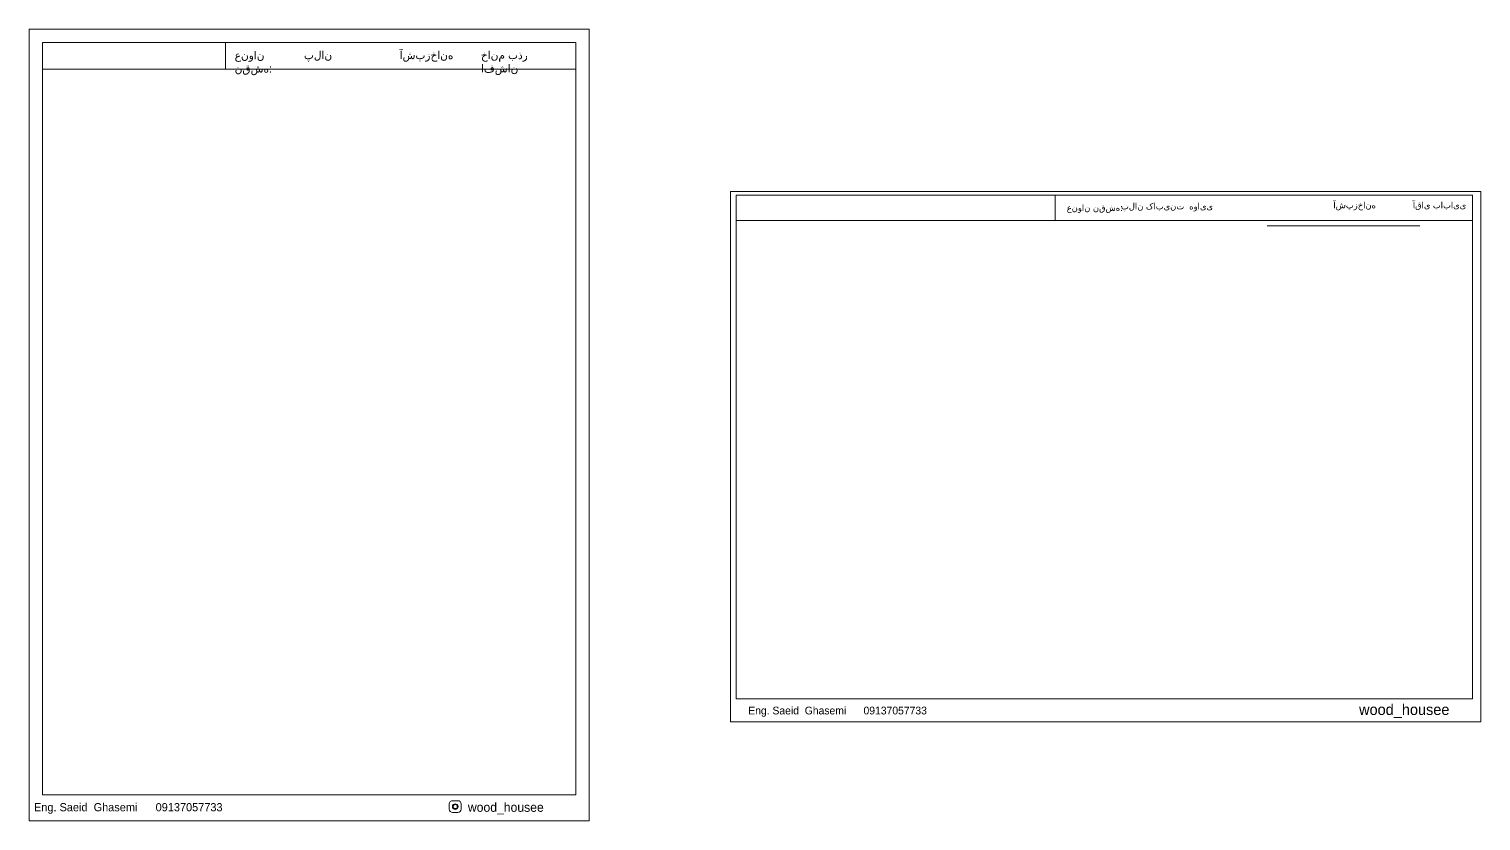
# Model space of a CAD drawing. Header units: inches. Extents: x -1979 to 7680, y -968 to 3127.
# Drawn here: x 2044 to 3272, y -968 to -297 of the extents above; entities that cross this region are included whole.
import ezdxf

# ---------------------------------------------------------------- set-up
doc = ezdxf.new("R2010")
doc.units = ezdxf.units.IN
doc.header["$MEASUREMENT"] = 0
doc.styles.get("Standard").update_dxf_attribs({"font": 'arial.ttf'})

msp = doc.modelspace()

# ---------------------------------------------------------------- linework, layer by layer
at = {"lineweight": 20}
msp.add_line((3091.34, -464.06), (3220.64, -464.06), dxfattribs=at)
for points in [[(2043.55, -297.36), (2043.55, -967.67), (2517.51, -967.67), (2517.51, -297.36)], [(2054.84, -308.64), (2054.84, -945.6), (2506.23, -945.6), (2506.23, -308.64)], [(2209.83, -308.64), (2054.84, -308.64), (2054.84, -331.21), (2209.83, -331.21)], [(2209.83, -331.21), (2506.23, -331.21), (2506.23, -308.64), (2209.83, -308.64)], [(2637.16, -883.9), (3272.27, -883.9), (3272.27, -434.83), (2637.16, -434.83)], [(2642.11, -437.91), (2912.05, -437.91), (2912.05, -459.3), (2642.11, -459.3)], [(2912.05, -459.3), (3265.13, -459.3), (3265.13, -437.91), (2912.05, -437.91)], [(2642.11, -864.34), (3265.13, -864.34), (3265.13, -459.3), (2642.11, -459.3)]]:
    msp.add_lwpolyline(points, close=True, dxfattribs=at)
msp.add_lwpolyline([(2402.03, -960.47), (2406.39, -960.47, 0.4142136), (2409.2, -957.67), (2409.2, -953.31, 0.4142136), (2406.39, -950.5), (2402.03, -950.5, 0.4142136), (2399.23, -953.31), (2399.23, -957.67, 0.4142136)], format="xyb", close=True, dxfattribs=at)
for radius in [2.36, 1.74]:
    msp.add_circle((2404.21, -955.49), radius, dxfattribs=at)

# ---------------------------------------------------------------- texts
at = {"lineweight": 20, "attachment_point": 1}
for s, width, gutter_width, heights, insert, char_height in [('{\\fArial|b0|i0|c178|p34;عنوان نقشه}:', 50.2299, 306.93, [0], (2217.59, -316.11), 6.7709), ('پلان', 58.689, 306.93, [0], (2276.14, -316.01), 6.771), ('{\\fArial|b0|i0|c178|p34;آشپزخانه}', 58.689, 306.93, [0], (2357.16, -316.01), 6.7709), ('خانم بذر افشان', 69.0358, 306.93, [0], (2425.98, -316.01), 6.7709), ('{\\fArial|b0|i0|c178|p34;آشپزخانه}', 46.3665, 242.48, [0], (3147.37, -443.73), 5.3493), ('آقای بابایی', 46.3665, 242.48, [0], (3214.58, -443.73), 5.3493), ('{\\fArial|b0|i0|c178|p34;عنوان نقشه}:', 63.3825, 387.3, [0], (2921.71, -445.9), 5.3828), ('پلان کابینت  هوایی', 154.2597, 387.3, [0], (2967.6, -444.61), 5.3828), ('{\\fPlantagenet Cherokee|b0|i0|c0|p18;^IEng. Saeid  Ghasemi      09137057733}', 289.7903, 32.41, [0], (2625.96, -870.93), 6.5606), ('{\\fPlantagenet Cherokee|b0|i0|c0|p18;wood_housee}', 1.799, 45.37, [0.284], (3169.11, -868.78), 9.1849), ('{\\fPlantagenet Cherokee|b0|i0|c0|p18;^IEng. Saeid  Ghasemi      09137057733}', 305.8535, 34.2, [0], (2020.05, -952.56), 6.9243), ('{\\fPlantagenet Cherokee|b0|i0|c0|p18;wood_housee}', 1.5097, 38.08, [0.238], (2414.95, -952.21), 7.7078)]:
    msp.add_mtext_dynamic_manual_height_columns(s, width=width, gutter_width=gutter_width, heights=heights, dxfattribs=dict(at, insert=insert, char_height=char_height))

doc.saveas('drawing.dxf')
